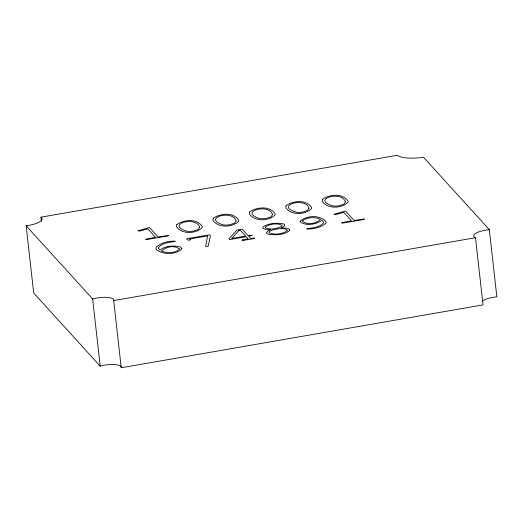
<?xml version="1.0" encoding="UTF-8"?>
<svg xmlns="http://www.w3.org/2000/svg" width="523" height="523" viewBox="0 0 523 523"><rect width="100%" height="100%" fill="white"/><g stroke="black" fill="none" stroke-linecap="round" stroke-linejoin="round"><path stroke-width="0.78" d="M489.312 229.662A15.442 4.465 -6.4 0 0 475.492 237.717L483.03 304.896L121.225 367.754A13.618 3.936 -6.4 0 0 114.825 364.564A13.618 3.936 -6.4 0 0 100.194 366.165L33.688 292.978L26.15 225.792A17.972 5.191 -6.4 0 0 40.918 217.182L397.434 155.246A22.868 6.609 -6.4 0 0 423.486 157.214L489.312 229.662L496.85 296.842A15.442 4.465 -6.4 0 0 482.213 301.202M26.15 225.792L92.656 298.986A13.618 3.936 -6.4 0 1 107.287 297.378A13.618 3.936 -6.4 0 1 113.687 300.568L475.492 237.717M113.687 300.568L121.225 367.754M92.656 298.986L100.194 366.165M40.918 217.182L41.376 221.229M179.278 248.785L179.271 249.34C174.695 253.407 166.974 253.295 161.489 251.053C165.641 246.751 174.453 244.954 179.278 248.785M300.215 221.137L300.202 221.798C306.118 226.381 316.245 224.465 322.063 220.235L323.547 222.079L323.423 223.027C319.298 227.583 312.499 227.74 306.818 228.741L306.668 229.028C313.238 229.152 320.776 227.695 325.868 223.249L326.175 221.974C320.534 214.633 306.668 215.234 300.215 221.137M302.732 220.863L302.719 221.425C307.524 225.295 316.5 223.746 320.579 219.209L316.127 217.856L311.767 217.692A8.028 2.321 -6.4 0 0 307.217 218.366L303.791 219.738L302.732 220.863M181.788 248.412L181.769 249.059C175.408 254.884 163.464 254.825 156.573 249.759L155.939 248.471L156.318 247.104C161.176 242.476 168.759 240.985 175.251 241.142L175.133 241.43C169.452 242.371 162.686 242.692 158.646 247.346L158.495 248.327L159.927 250.046C164.49 246.398 170.72 245.817 176.369 246.15A11.571 3.347 -6.4 0 1 180.677 247.209L181.788 248.412M190.254 239.593L190.222 239.992L188.43 240.305L186.619 238.763L209.481 234.794L210.449 235.853L208.206 246.156L207.213 246.725L205.65 246.372L207.572 235.906L189.718 239.004L190.254 239.593M199.629 227.204L198.139 229.479L193.497 231.029A7.257 2.099 -6.4 0 1 187.09 231.271C164.745 224.668 196.086 215.391 199.629 227.204M236.076 220.869L234.585 223.144L229.943 224.7A7.257 2.099 -6.4 0 1 223.537 224.942C201.192 218.339 232.532 209.056 236.076 220.869M272.522 214.541L271.032 216.816L266.39 218.366A7.257 2.099 -6.4 0 1 259.983 218.607C237.638 212.005 268.979 202.728 272.522 214.541M308.969 208.206L307.478 210.481L302.837 212.037A7.257 2.099 -6.4 0 1 296.43 212.279C274.085 205.676 305.425 196.393 308.969 208.206M345.415 201.878L343.925 204.153L339.283 205.702A7.257 2.099 -6.4 0 1 332.876 205.944C310.531 199.341 341.872 190.065 345.415 201.878M289.801 229.924L289.664 230.565C283.943 235.121 275.529 235.291 268.547 234.232A10.578 3.06 -6.4 0 1 266.449 232.48L268.449 230.643L270.77 229.689L266.004 229.505L262.997 228.388A9.721 2.811 -6.4 0 1 263.422 226.59C268.698 223.321 275.353 222.909 281.407 223.465A9.747 2.818 -6.4 0 1 284.525 224.648L284.767 225.465L284.087 226.354L280.943 227.923L286.611 228.172L288.428 228.656L289.801 229.924M265.416 227.074L265.527 227.963C270.685 229.93 277.484 229.009 282.06 225.936L281.995 225.112C276.883 222.988 269.907 223.837 265.416 227.074M287.251 230.231L287.134 230.721C282.27 234.206 274.752 235.121 269.214 232.853A7.642 2.21 -6.4 0 1 269.574 231.421L270.384 230.885A8.871 2.563 -6.4 0 1 274.353 229.492L277.994 228.858A8.871 2.563 -6.4 0 1 283.074 228.682L285.63 229.054L287.251 230.231M138.092 230.741L139.484 231.14L147.806 228.852L155.527 237.35L145.799 239.148L145.629 239.456L146.231 239.626L167.164 236.102L168.524 235.481L158.018 236.919L149.46 227.498L138.092 230.741M334.105 214.253L335.498 214.652L343.82 212.364L351.548 220.863L341.813 222.661L341.643 222.968L342.245 223.138L363.184 219.614L364.538 218.993L354.038 220.431L345.474 211.011L334.105 214.253M176.813 224.557L176.454 226.59C181.716 234.631 196.328 233.918 202.296 227.427L202.192 226.394C196.916 218.307 183.815 219.614 176.813 224.557M213.26 218.222L212.9 220.261C218.163 228.303 232.774 227.59 238.743 221.092L238.638 220.059C233.363 211.972 220.261 213.279 213.26 218.222M249.706 211.893L249.347 213.927C254.609 221.968 269.221 221.255 275.19 214.763L275.085 213.73C269.803 205.644 256.708 206.951 249.706 211.893M286.153 205.559L285.793 207.598C291.056 215.639 305.667 214.927 311.636 208.429L311.531 207.396C306.249 199.309 293.155 200.616 286.153 205.559M322.599 199.23L322.24 201.263C327.503 209.305 342.114 208.592 348.083 202.1L347.978 201.067C342.696 192.98 329.601 194.288 322.599 199.23M242.227 239.959L242.064 240.266L242.665 240.436L244.058 240.305L253.309 238.697L254.694 238.076L250.628 238.396L248.706 236.278L252.171 235.291L248.098 235.612L242.188 229.107L237.004 230.009L228.969 238.815L229.669 239.586L246.183 236.716L248.105 238.834L242.227 239.959M238.978 230.447L231.669 238.468L245.581 236.05L240.279 230.218L238.978 230.447"/></g></svg>
